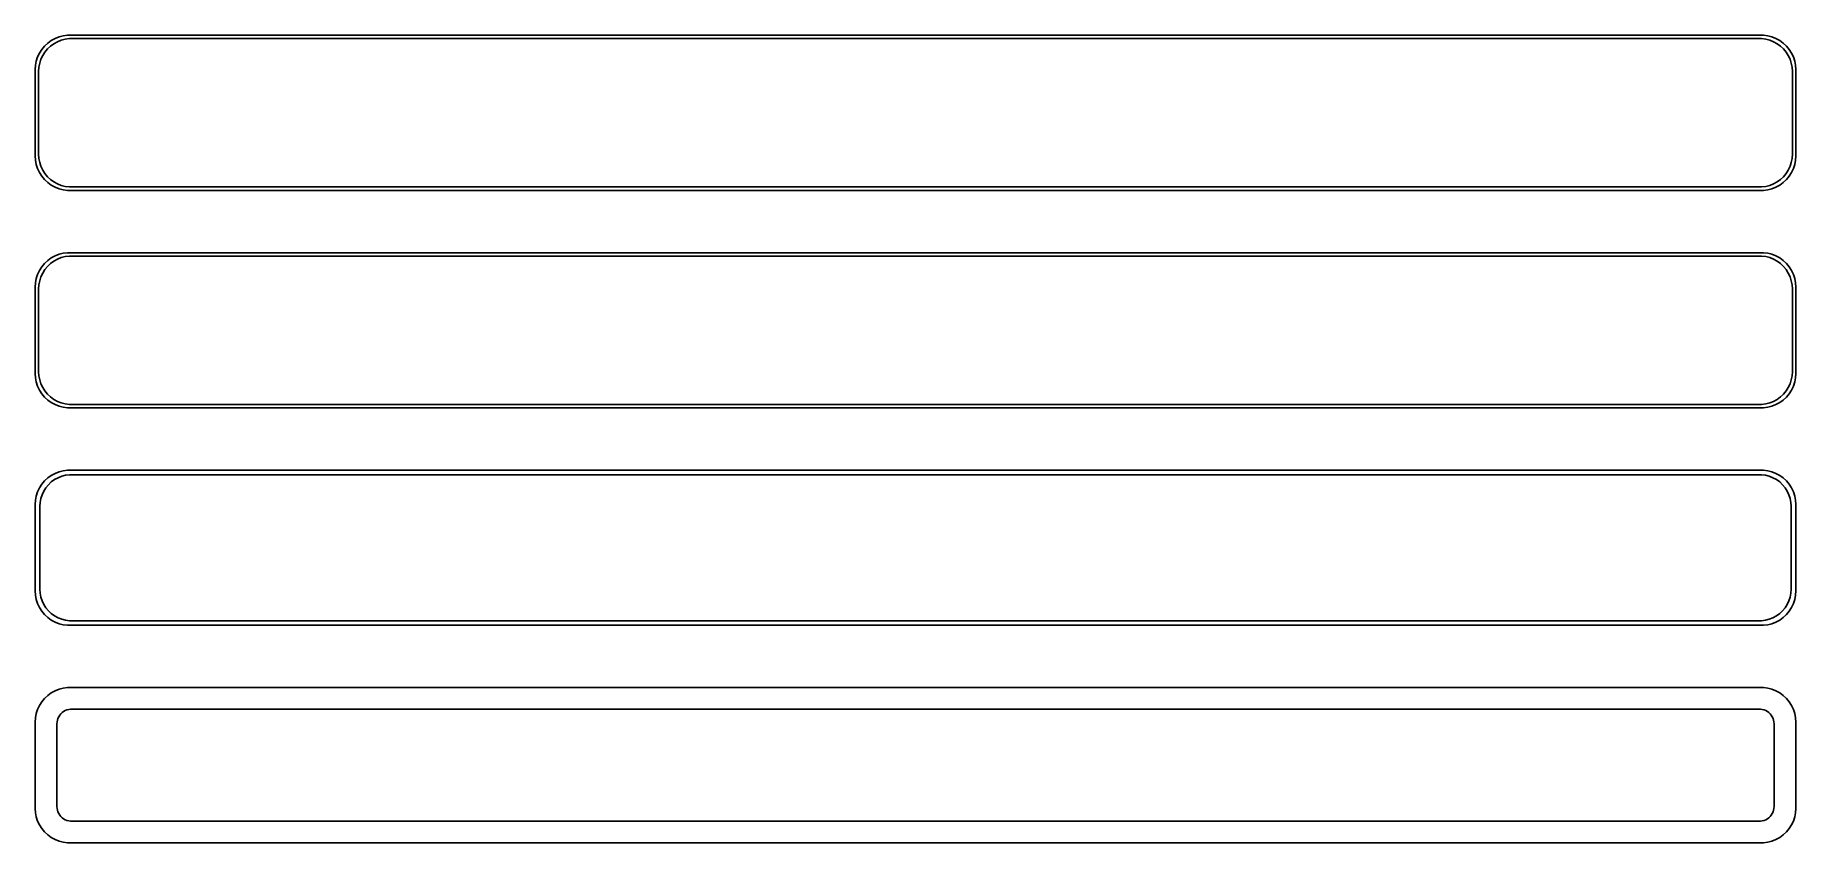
# Model space of a CAD drawing. Header units: metres. Extents: x -128 to 128, y 115 to 232.
import ezdxf

# ---------------------------------------------------------------- set-up
doc = ezdxf.new("R2010")
doc.units = ezdxf.units.M

msp = doc.modelspace()

# ---------------------------------------------------------------- linework, layer by layer
for p, q in [((-126.545, 229.689), (-126.882, 229.159)), ((-126.145, 230.173), (-126.545, 229.689)), ((-125.687, 230.603), (-126.145, 230.173)), ((-126.093, 229.292), (-125.713, 229.752)), ((-125.713, 229.752), (-125.278, 230.16)), ((-125.179, 230.972), (-125.687, 230.603)), ((-125.278, 230.16), (-124.795, 230.511)), ((-124.629, 231.274), (-125.179, 230.972)), ((-124.795, 230.511), (-124.272, 230.798)), ((-124.045, 231.505), (-124.629, 231.274)), ((-124.272, 230.798), (-123.718, 231.018)), ((-123.437, 231.661), (-124.045, 231.505)), ((-123.718, 231.018), (-123.14, 231.166)), ((-122.814, 231.74), (-123.437, 231.661)), ((-123.14, 231.166), (-122.548, 231.241)), ((122.814, 231.74), (-122.814, 231.74)), ((-122.548, 231.241), (122.548, 231.241)), ((122.548, 231.241), (123.14, 231.166)), ((123.437, 231.661), (122.814, 231.74)), ((123.14, 231.166), (123.718, 231.018)), ((124.045, 231.505), (123.437, 231.661)), ((123.718, 231.018), (124.272, 230.798)), ((124.629, 231.274), (124.045, 231.505)), ((124.272, 230.798), (124.795, 230.511)), ((125.179, 230.972), (124.629, 231.274)), ((124.795, 230.511), (125.278, 230.16)), ((125.687, 230.603), (125.179, 230.972)), ((125.278, 230.16), (125.713, 229.752)), ((126.145, 230.173), (125.687, 230.603)), ((125.713, 229.752), (126.093, 229.292)), ((126.545, 229.689), (126.145, 230.173)), ((126.882, 229.159), (126.545, 229.689)), ((-127.461, 227.377), (-127.5, 226.75)), ((-127.343, 227.993), (-127.461, 227.377)), ((-127.149, 228.591), (-127.343, 227.993)), ((-126.882, 229.159), (-127.149, 228.591)), ((-127, 226.5), (-126.963, 227.095)), ((-126.963, 227.095), (-126.851, 227.681)), ((-126.851, 227.681), (-126.666, 228.249)), ((-126.666, 228.249), (-126.412, 228.788)), ((-126.412, 228.788), (-126.093, 229.292)), ((126.093, 229.292), (126.412, 228.788)), ((126.412, 228.788), (126.666, 228.249)), ((126.666, 228.249), (126.851, 227.681)), ((126.851, 227.681), (126.963, 227.095)), ((127.149, 228.591), (126.882, 229.159)), ((126.963, 227.095), (127, 226.5)), ((127.343, 227.993), (127.149, 228.591)), ((127.461, 227.377), (127.343, 227.993)), ((127.5, 226.75), (127.461, 227.377)), ((-127.5, 226.75), (-127.5, 214.25)), ((-127, 214.5), (-127, 226.5)), ((127, 226.5), (127, 214.5)), ((127.5, 214.25), (127.5, 226.75)), ((-127.5, 214.25), (-127.461, 213.623)), ((-126.963, 213.905), (-127, 214.5)), ((127, 214.5), (126.963, 213.905)), ((127.461, 213.623), (127.5, 214.25)), ((-127.461, 213.623), (-127.343, 213.007)), ((-127.343, 213.007), (-127.149, 212.409)), ((-127.149, 212.409), (-126.882, 211.841)), ((-126.851, 213.319), (-126.963, 213.905)), ((-126.882, 211.841), (-126.545, 211.311)), ((-126.666, 212.751), (-126.851, 213.319)), ((-126.412, 212.212), (-126.666, 212.751)), ((-126.093, 211.708), (-126.412, 212.212)), ((-125.713, 211.248), (-126.093, 211.708)), ((126.093, 211.708), (125.713, 211.248)), ((126.412, 212.212), (126.093, 211.708)), ((126.666, 212.751), (126.412, 212.212)), ((126.545, 211.311), (126.882, 211.841)), ((126.851, 213.319), (126.666, 212.751)), ((126.963, 213.905), (126.851, 213.319)), ((126.882, 211.841), (127.149, 212.409)), ((127.149, 212.409), (127.343, 213.007)), ((127.343, 213.007), (127.461, 213.623)), ((-126.545, 211.311), (-126.145, 210.827)), ((-126.145, 210.827), (-125.687, 210.397)), ((-125.278, 210.84), (-125.713, 211.248)), ((-125.687, 210.397), (-125.179, 210.028)), ((-124.795, 210.489), (-125.278, 210.84)), ((-125.179, 210.028), (-124.629, 209.726)), ((-124.272, 210.202), (-124.795, 210.489)), ((-124.629, 209.726), (-124.045, 209.495)), ((-123.718, 209.982), (-124.272, 210.202)), ((-124.045, 209.495), (-123.437, 209.339)), ((-123.14, 209.834), (-123.718, 209.982)), ((-123.437, 209.339), (-122.814, 209.26)), ((-122.548, 209.759), (-123.14, 209.834)), ((-122.814, 209.26), (122.814, 209.26)), ((122.548, 209.759), (-122.548, 209.759)), ((123.14, 209.834), (122.548, 209.759)), ((122.814, 209.26), (123.437, 209.339)), ((123.718, 209.982), (123.14, 209.834)), ((123.437, 209.339), (124.045, 209.495)), ((124.272, 210.202), (123.718, 209.982)), ((124.045, 209.495), (124.629, 209.726)), ((124.795, 210.489), (124.272, 210.202)), ((124.629, 209.726), (125.179, 210.028)), ((125.278, 210.84), (124.795, 210.489)), ((125.179, 210.028), (125.687, 210.397)), ((125.713, 211.248), (125.278, 210.84)), ((125.687, 210.397), (126.145, 210.827)), ((126.145, 210.827), (126.545, 211.311)), ((-125.687, 199.103), (-126.145, 198.673)), ((-125.179, 199.472), (-125.687, 199.103)), ((-125.278, 198.66), (-124.795, 199.011)), ((-124.629, 199.774), (-125.179, 199.472)), ((-124.795, 199.011), (-124.272, 199.298)), ((-124.045, 200.005), (-124.629, 199.774)), ((-124.272, 199.298), (-123.718, 199.518)), ((-123.437, 200.161), (-124.045, 200.005)), ((-123.718, 199.518), (-123.14, 199.666)), ((-122.814, 200.24), (-123.437, 200.161)), ((-123.14, 199.666), (-122.548, 199.741)), ((122.814, 200.24), (-122.814, 200.24)), ((-122.548, 199.741), (122.548, 199.741)), ((122.548, 199.741), (123.14, 199.666)), ((123.437, 200.161), (122.814, 200.24)), ((123.14, 199.666), (123.718, 199.518)), ((124.045, 200.005), (123.437, 200.161)), ((123.718, 199.518), (124.272, 199.298)), ((124.629, 199.774), (124.045, 200.005)), ((124.272, 199.298), (124.795, 199.011)), ((125.179, 199.472), (124.629, 199.774)), ((124.795, 199.011), (125.278, 198.66)), ((125.687, 199.103), (125.179, 199.472)), ((126.145, 198.673), (125.687, 199.103)), ((-127.343, 196.493), (-127.461, 195.877)), ((-127.149, 197.091), (-127.343, 196.493)), ((-126.882, 197.659), (-127.149, 197.091)), ((-126.545, 198.189), (-126.882, 197.659)), ((-126.851, 196.181), (-126.666, 196.749)), ((-126.666, 196.749), (-126.412, 197.288)), ((-126.145, 198.673), (-126.545, 198.189)), ((-126.412, 197.288), (-126.093, 197.792)), ((-126.093, 197.792), (-125.713, 198.252)), ((-125.713, 198.252), (-125.278, 198.66)), ((125.278, 198.66), (125.713, 198.252)), ((125.713, 198.252), (126.093, 197.792)), ((126.093, 197.792), (126.412, 197.288)), ((126.545, 198.189), (126.145, 198.673)), ((126.412, 197.288), (126.666, 196.749)), ((126.882, 197.659), (126.545, 198.189)), ((126.666, 196.749), (126.851, 196.181)), ((127.149, 197.091), (126.882, 197.659)), ((127.343, 196.493), (127.149, 197.091)), ((127.461, 195.877), (127.343, 196.493)), ((-127.461, 195.877), (-127.5, 195.25)), ((-127.5, 195.25), (-127.5, 182.75)), ((-127, 195), (-126.963, 195.595)), ((-127, 183), (-127, 195)), ((-126.963, 195.595), (-126.851, 196.181)), ((126.851, 196.181), (126.963, 195.595)), ((126.963, 195.595), (127, 195)), ((127, 195), (127, 183)), ((127.5, 195.25), (127.461, 195.877)), ((127.5, 182.75), (127.5, 195.25)), ((-127.5, 182.75), (-127.461, 182.123)), ((-127.461, 182.123), (-127.343, 181.507)), ((-127.343, 181.507), (-127.149, 180.909)), ((-126.963, 182.405), (-127, 183)), ((-126.851, 181.819), (-126.963, 182.405)), ((-126.666, 181.251), (-126.851, 181.819)), ((-126.412, 180.712), (-126.666, 181.251)), ((126.666, 181.251), (126.412, 180.712)), ((126.851, 181.819), (126.666, 181.251)), ((126.963, 182.405), (126.851, 181.819)), ((127, 183), (126.963, 182.405)), ((127.149, 180.909), (127.343, 181.507)), ((127.343, 181.507), (127.461, 182.123)), ((127.461, 182.123), (127.5, 182.75)), ((-127.149, 180.909), (-126.882, 180.341)), ((-126.882, 180.341), (-126.545, 179.811)), ((-126.545, 179.811), (-126.145, 179.327)), ((-126.093, 180.208), (-126.412, 180.712)), ((-126.145, 179.327), (-125.687, 178.897)), ((-125.713, 179.748), (-126.093, 180.208)), ((-125.278, 179.34), (-125.713, 179.748)), ((-125.687, 178.897), (-125.179, 178.528)), ((-124.795, 178.989), (-125.278, 179.34)), ((-125.179, 178.528), (-124.629, 178.226)), ((-124.272, 178.702), (-124.795, 178.989)), ((-123.718, 178.482), (-124.272, 178.702)), ((124.272, 178.702), (123.718, 178.482)), ((124.795, 178.989), (124.272, 178.702)), ((124.629, 178.226), (125.179, 178.528)), ((125.278, 179.34), (124.795, 178.989)), ((125.179, 178.528), (125.687, 178.897)), ((125.713, 179.748), (125.278, 179.34)), ((125.687, 178.897), (126.145, 179.327)), ((126.093, 180.208), (125.713, 179.748)), ((126.412, 180.712), (126.093, 180.208)), ((126.145, 179.327), (126.545, 179.811)), ((126.545, 179.811), (126.882, 180.341)), ((126.882, 180.341), (127.149, 180.909)), ((-124.629, 178.226), (-124.045, 177.995)), ((-124.045, 177.995), (-123.437, 177.839)), ((-123.14, 178.334), (-123.718, 178.482)), ((-123.437, 177.839), (-122.814, 177.76)), ((-122.548, 178.259), (-123.14, 178.334)), ((-122.814, 177.76), (122.814, 177.76)), ((122.548, 178.259), (-122.548, 178.259)), ((123.14, 178.334), (122.548, 178.259)), ((122.814, 177.76), (123.437, 177.839)), ((123.718, 178.482), (123.14, 178.334)), ((123.437, 177.839), (124.045, 177.995)), ((124.045, 177.995), (124.629, 178.226)), ((-124.045, 168.505), (-124.629, 168.274)), ((-123.437, 168.661), (-124.045, 168.505)), ((-122.814, 168.74), (-123.437, 168.661)), ((122.814, 168.74), (-122.814, 168.74)), ((123.437, 168.661), (122.814, 168.74)), ((124.045, 168.505), (123.437, 168.661)), ((124.629, 168.274), (124.045, 168.505)), ((-126.882, 166.159), (-127.149, 165.591)), ((-126.545, 166.689), (-126.882, 166.159)), ((-126.145, 167.173), (-126.545, 166.689)), ((-126.262, 165.706), (-125.954, 166.191)), ((-125.687, 167.603), (-126.145, 167.173)), ((-125.954, 166.191), (-125.588, 166.634)), ((-125.179, 167.972), (-125.687, 167.603)), ((-125.588, 166.634), (-125.168, 167.028)), ((-124.629, 168.274), (-125.179, 167.972)), ((-125.168, 167.028), (-124.703, 167.366)), ((-124.703, 167.366), (-124.199, 167.643)), ((-124.199, 167.643), (-123.665, 167.854)), ((-123.665, 167.854), (-123.108, 167.997)), ((-123.108, 167.997), (-122.537, 168.069)), ((-122.537, 168.069), (122.537, 168.069)), ((122.537, 168.069), (123.108, 167.997)), ((123.108, 167.997), (123.665, 167.854)), ((123.665, 167.854), (124.199, 167.643)), ((124.199, 167.643), (124.703, 167.366)), ((125.179, 167.972), (124.629, 168.274)), ((124.703, 167.366), (125.168, 167.028)), ((125.168, 167.028), (125.588, 166.634)), ((125.687, 167.603), (125.179, 167.972)), ((125.588, 166.634), (125.954, 166.191)), ((126.145, 167.173), (125.687, 167.603)), ((125.954, 166.191), (126.262, 165.706)), ((126.545, 166.689), (126.145, 167.173)), ((126.882, 166.159), (126.545, 166.689)), ((127.149, 165.591), (126.882, 166.159)), ((-127.461, 164.377), (-127.5, 163.75)), ((-127.5, 163.75), (-127.5, 151.25)), ((-127.343, 164.993), (-127.461, 164.377)), ((-127.149, 165.591), (-127.343, 164.993)), ((-126.828, 163.5), (-126.792, 164.074)), ((-126.828, 151.5), (-126.828, 163.5)), ((-126.792, 164.074), (-126.685, 164.639)), ((-126.685, 164.639), (-126.507, 165.185)), ((-126.507, 165.185), (-126.262, 165.706)), ((126.262, 165.706), (126.507, 165.185)), ((126.507, 165.185), (126.685, 164.639)), ((126.685, 164.639), (126.792, 164.074)), ((126.792, 164.074), (126.828, 163.5)), ((126.828, 163.5), (126.828, 151.5)), ((127.343, 164.993), (127.149, 165.591)), ((127.461, 164.377), (127.343, 164.993)), ((127.5, 163.75), (127.461, 164.377)), ((127.5, 151.25), (127.5, 163.75)), ((-127.5, 151.25), (-127.461, 150.623)), ((-127.461, 150.623), (-127.343, 150.007)), ((-126.792, 150.926), (-126.828, 151.5)), ((-126.685, 150.361), (-126.792, 150.926)), ((126.792, 150.926), (126.685, 150.361)), ((126.828, 151.5), (126.792, 150.926)), ((127.343, 150.007), (127.461, 150.623)), ((127.461, 150.623), (127.5, 151.25)), ((-127.343, 150.007), (-127.149, 149.409)), ((-127.149, 149.409), (-126.882, 148.841)), ((-126.882, 148.841), (-126.545, 148.311)), ((-126.507, 149.815), (-126.685, 150.361)), ((-126.545, 148.311), (-126.145, 147.827)), ((-126.262, 149.294), (-126.507, 149.815)), ((-125.954, 148.809), (-126.262, 149.294)), ((-125.588, 148.366), (-125.954, 148.809)), ((-125.168, 147.972), (-125.588, 148.366)), ((-124.703, 147.634), (-125.168, 147.972)), ((125.168, 147.972), (124.703, 147.634)), ((125.588, 148.366), (125.168, 147.972)), ((125.954, 148.809), (125.588, 148.366)), ((126.262, 149.294), (125.954, 148.809)), ((126.145, 147.827), (126.545, 148.311)), ((126.507, 149.815), (126.262, 149.294)), ((126.685, 150.361), (126.507, 149.815)), ((126.545, 148.311), (126.882, 148.841)), ((126.882, 148.841), (127.149, 149.409)), ((127.149, 149.409), (127.343, 150.007)), ((-126.145, 147.827), (-125.687, 147.397)), ((-125.687, 147.397), (-125.179, 147.028)), ((-125.179, 147.028), (-124.629, 146.726)), ((-124.199, 147.357), (-124.703, 147.634)), ((-124.629, 146.726), (-124.045, 146.495)), ((-123.665, 147.146), (-124.199, 147.357)), ((-124.045, 146.495), (-123.437, 146.339)), ((-123.108, 147.003), (-123.665, 147.146)), ((-123.437, 146.339), (-122.814, 146.26)), ((-122.537, 146.931), (-123.108, 147.003)), ((-122.814, 146.26), (122.814, 146.26)), ((122.537, 146.931), (-122.537, 146.931)), ((123.108, 147.003), (122.537, 146.931)), ((122.814, 146.26), (123.437, 146.339)), ((123.665, 147.146), (123.108, 147.003)), ((123.437, 146.339), (124.045, 146.495)), ((124.199, 147.357), (123.665, 147.146)), ((124.045, 146.495), (124.629, 146.726)), ((124.703, 147.634), (124.199, 147.357)), ((124.629, 146.726), (125.179, 147.028)), ((125.179, 147.028), (125.687, 147.397)), ((125.687, 147.397), (126.145, 147.827)), ((-126.545, 135.189), (-126.882, 134.659)), ((-126.145, 135.673), (-126.545, 135.189)), ((-125.687, 136.103), (-126.145, 135.673)), ((-125.179, 136.472), (-125.687, 136.103)), ((-124.629, 136.774), (-125.179, 136.472)), ((-124.045, 137.005), (-124.629, 136.774)), ((-123.437, 137.161), (-124.045, 137.005)), ((-122.814, 137.24), (-123.437, 137.161)), ((122.814, 137.24), (-122.814, 137.24)), ((123.437, 137.161), (122.814, 137.24)), ((124.045, 137.005), (123.437, 137.161)), ((124.629, 136.774), (124.045, 137.005)), ((125.179, 136.472), (124.629, 136.774)), ((125.687, 136.103), (125.179, 136.472)), ((126.145, 135.673), (125.687, 136.103)), ((126.545, 135.189), (126.145, 135.673)), ((126.882, 134.659), (126.545, 135.189)), ((-127.461, 132.877), (-127.5, 132.25)), ((-127.343, 133.493), (-127.461, 132.877)), ((-127.149, 134.091), (-127.343, 133.493)), ((-126.882, 134.659), (-127.149, 134.091)), ((-124.293, 132.525), (-124.211, 132.777)), ((-124.211, 132.777), (-124.099, 133.016)), ((-124.099, 133.016), (-123.957, 133.24)), ((-123.957, 133.24), (-123.788, 133.444)), ((-123.788, 133.444), (-123.595, 133.625)), ((-123.595, 133.625), (-123.38, 133.781)), ((-123.38, 133.781), (-123.148, 133.909)), ((-123.148, 133.909), (-122.902, 134.006)), ((-122.902, 134.006), (-122.645, 134.072)), ((-122.645, 134.072), (-122.382, 134.105)), ((-122.382, 134.105), (122.382, 134.105)), ((122.382, 134.105), (122.645, 134.072)), ((122.645, 134.072), (122.902, 134.006)), ((122.902, 134.006), (123.148, 133.909)), ((123.148, 133.909), (123.38, 133.781)), ((123.38, 133.781), (123.595, 133.625)), ((123.595, 133.625), (123.788, 133.444)), ((123.788, 133.444), (123.957, 133.24)), ((123.957, 133.24), (124.099, 133.016)), ((124.099, 133.016), (124.211, 132.777)), ((124.211, 132.777), (124.293, 132.525)), ((127.149, 134.091), (126.882, 134.659)), ((127.343, 133.493), (127.149, 134.091)), ((127.461, 132.877), (127.343, 133.493)), ((127.5, 132.25), (127.461, 132.877)), ((-127.5, 132.25), (-127.5, 119.75)), ((-124.36, 132), (-124.343, 132.264)), ((-124.36, 120), (-124.36, 132)), ((-124.343, 132.264), (-124.293, 132.525)), ((124.293, 132.525), (124.343, 132.264)), ((124.343, 132.264), (124.36, 132)), ((124.36, 132), (124.36, 120)), ((127.5, 119.75), (127.5, 132.25)), ((-124.343, 119.736), (-124.36, 120)), ((124.36, 120), (124.343, 119.736)), ((-127.5, 119.75), (-127.461, 119.123)), ((-127.461, 119.123), (-127.343, 118.507)), ((-127.343, 118.507), (-127.149, 117.909)), ((-127.149, 117.909), (-126.882, 117.341)), ((-126.882, 117.341), (-126.545, 116.811)), ((-124.293, 119.475), (-124.343, 119.736)), ((-124.211, 119.223), (-124.293, 119.475)), ((-124.099, 118.984), (-124.211, 119.223)), ((-123.957, 118.76), (-124.099, 118.984)), ((-123.788, 118.556), (-123.957, 118.76)), ((-123.595, 118.375), (-123.788, 118.556)), ((-123.38, 118.219), (-123.595, 118.375)), ((-123.148, 118.091), (-123.38, 118.219)), ((-122.902, 117.994), (-123.148, 118.091)), ((-122.645, 117.928), (-122.902, 117.994)), ((-122.382, 117.895), (-122.645, 117.928)), ((122.382, 117.895), (-122.382, 117.895)), ((122.645, 117.928), (122.382, 117.895)), ((122.902, 117.994), (122.645, 117.928)), ((123.148, 118.091), (122.902, 117.994)), ((123.38, 118.219), (123.148, 118.091)), ((123.595, 118.375), (123.38, 118.219)), ((123.788, 118.556), (123.595, 118.375)), ((123.957, 118.76), (123.788, 118.556)), ((124.099, 118.984), (123.957, 118.76)), ((124.211, 119.223), (124.099, 118.984)), ((124.293, 119.475), (124.211, 119.223)), ((124.343, 119.736), (124.293, 119.475)), ((126.545, 116.811), (126.882, 117.341)), ((126.882, 117.341), (127.149, 117.909)), ((127.149, 117.909), (127.343, 118.507)), ((127.343, 118.507), (127.461, 119.123)), ((127.461, 119.123), (127.5, 119.75)), ((-126.545, 116.811), (-126.145, 116.327)), ((-126.145, 116.327), (-125.687, 115.897)), ((-125.687, 115.897), (-125.179, 115.528)), ((-125.179, 115.528), (-124.629, 115.226)), ((-124.629, 115.226), (-124.045, 114.995)), ((-124.045, 114.995), (-123.437, 114.839)), ((-123.437, 114.839), (-122.814, 114.76)), ((-122.814, 114.76), (122.814, 114.76)), ((122.814, 114.76), (123.437, 114.839)), ((123.437, 114.839), (124.045, 114.995)), ((124.045, 114.995), (124.629, 115.226)), ((124.629, 115.226), (125.179, 115.528)), ((125.179, 115.528), (125.687, 115.897)), ((125.687, 115.897), (126.145, 116.327)), ((126.145, 116.327), (126.545, 116.811))]:
    msp.add_line(p, q)

doc.saveas('drawing.dxf')
